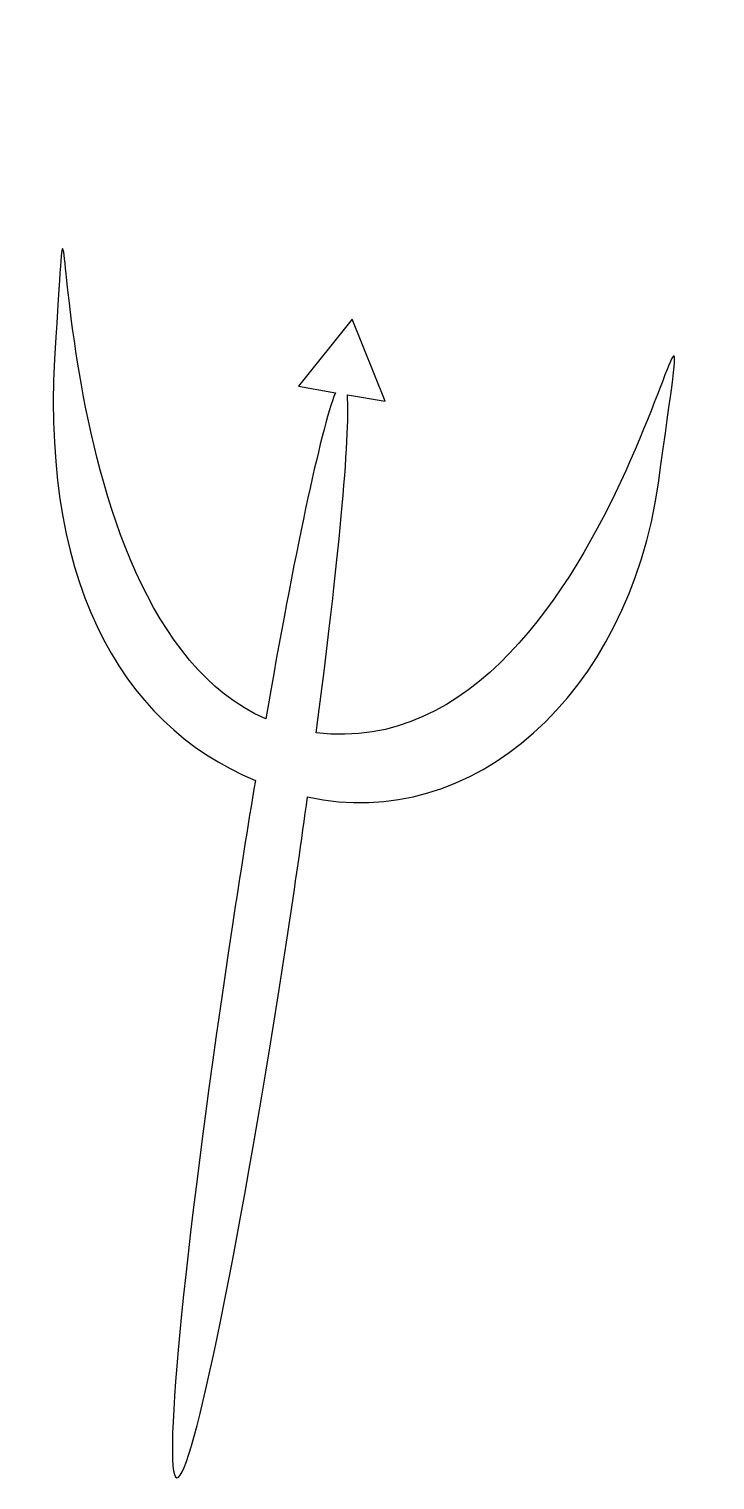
# Model space of a CAD drawing. Header units: centimetres. Extents: x -4.1 to 4.3, y -7.5 to 10.1.
import ezdxf

# ---------------------------------------------------------------- set-up
doc = ezdxf.new("R2010")
doc.units = ezdxf.units.CM
doc.header["$MEASUREMENT"] = 0
doc.layers.add('Camada 1', color=7, linetype='Continuous')

msp = doc.modelspace()

# ---------------------------------------------------------------- linework, layer by layer
at = {"layer": 'Camada 1'}
msp.add_open_spline([(-0.57871, 1.58287), (3.21478, 1.10985), (4.26301, 9.52593), (3.57527, 4.61447), (3.57527, 4.61447), (3.21634, 2.0514), (1.31597, 0.35857), (-0.68399, 0.80447), (-0.68399, 0.80447), (-0.75736, 0.27401), (-0.83792, -0.28138), (-0.92479, -0.85307), (-0.92479, -0.85307), (-1.48295, -4.53115), (-2.08615, -7.49117), (-2.27199, -7.46308), (-2.27199, -7.46308), (-2.4576, -7.43488), (-2.15555, -4.42926), (-1.5973, -0.75102), (-1.5973, -0.75102), (-1.50491, -0.14258), (-1.41127, 0.44598), (-1.31861, 1.0047), (-1.31861, 1.0047), (-2.98909, 1.6936), (-3.9645, 3.50009), (-3.74061, 6.38709), (-3.74061, 6.38709), (-3.50256, 10.12856), (-4.06729, 3.01323), (-1.19241, 1.75008), (-1.19241, 1.75008), (-0.84721, 3.74766), (-0.52804, 5.25218), (-0.34709, 5.71232), (-0.34709, 5.71232), (-0.34709, 5.71232), (-0.79365, 5.78992), (-0.79365, 5.78992), (-0.79365, 5.78992), (-0.79365, 5.78992), (-0.1414, 6.60531), (-0.1414, 6.60531), (-0.1414, 6.60531), (-0.1414, 6.60531), (0.25619, 5.60751), (0.25619, 5.60751), (0.25619, 5.60751), (0.25619, 5.60751), (-0.20088, 5.68691), (-0.20088, 5.68691), (-0.20088, 5.68691), (-0.1649, 5.18446), (-0.31026, 3.62416), (-0.57871, 1.58287)], degree=3, knots=[0, 0, 0, 0, 0.06666667, 0.06666667, 0.06666667, 0.06666667, 0.13333333, 0.13333333, 0.13333333, 0.13333333, 0.2, 0.2, 0.2, 0.2, 0.26666667, 0.26666667, 0.26666667, 0.26666667, 0.33333333, 0.33333333, 0.33333333, 0.33333333, 0.4, 0.4, 0.4, 0.4, 0.46666667, 0.46666667, 0.46666667, 0.46666667, 0.53333333, 0.53333333, 0.53333333, 0.53333333, 0.6, 0.6, 0.6, 0.6, 0.66666667, 0.66666667, 0.66666667, 0.66666667, 0.73333333, 0.73333333, 0.73333333, 0.73333333, 0.8, 0.8, 0.8, 0.8, 0.86666667, 0.86666667, 0.86666667, 0.86666667, 1, 1, 1, 1], dxfattribs=at)

doc.saveas('drawing.dxf')
